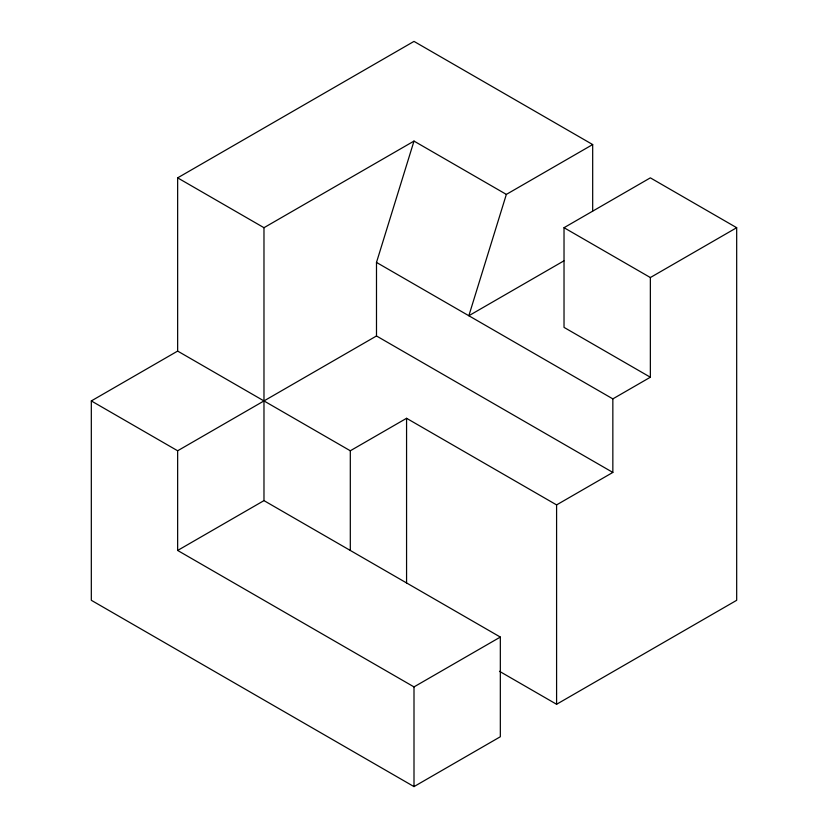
<?xml version="1.0" encoding="UTF-8"?>
<svg xmlns="http://www.w3.org/2000/svg" width="828" height="828" viewBox="0 0 828 828"><rect width="100%" height="100%" fill="white"/><g stroke="black" fill="none" stroke-linecap="round" stroke-linejoin="round"><path stroke-width="1.24" d="M376.492 262.424L612.844 398.879L612.844 472.426L376.492 335.971L376.492 262.424L414 141.081L506.353 194.404L592.682 144.558L592.682 211.016M506.353 194.404L468.845 315.737L563.899 260.861M612.844 472.426L556.592 504.904L406.569 418.295L350.306 450.774L177.647 351.082L177.647 177.854L414 41.4L592.682 144.558M177.647 177.854L263.977 227.7L414 141.081M376.492 335.971L177.647 450.774L177.647 550.454L263.977 500.619L500.329 637.074L500.329 736.754L414 786.6L91.318 600.3L91.318 400.928L177.647 351.082M564.023 227.7L650.353 277.546L650.353 377.226L564.023 327.381L564.023 227.7L650.353 177.854L736.682 227.7L736.682 600.3L556.592 704.276L499.491 671.311M650.353 277.546L736.682 227.7M612.844 398.879L650.353 377.226M177.647 550.454L414 686.909L500.329 637.074M91.318 400.928L177.647 450.774M556.592 504.904L556.592 704.276M414 686.909L414 786.6M406.569 418.295L406.569 582.933M350.306 450.774L350.306 550.454M263.977 227.7L263.977 500.619"/></g></svg>
